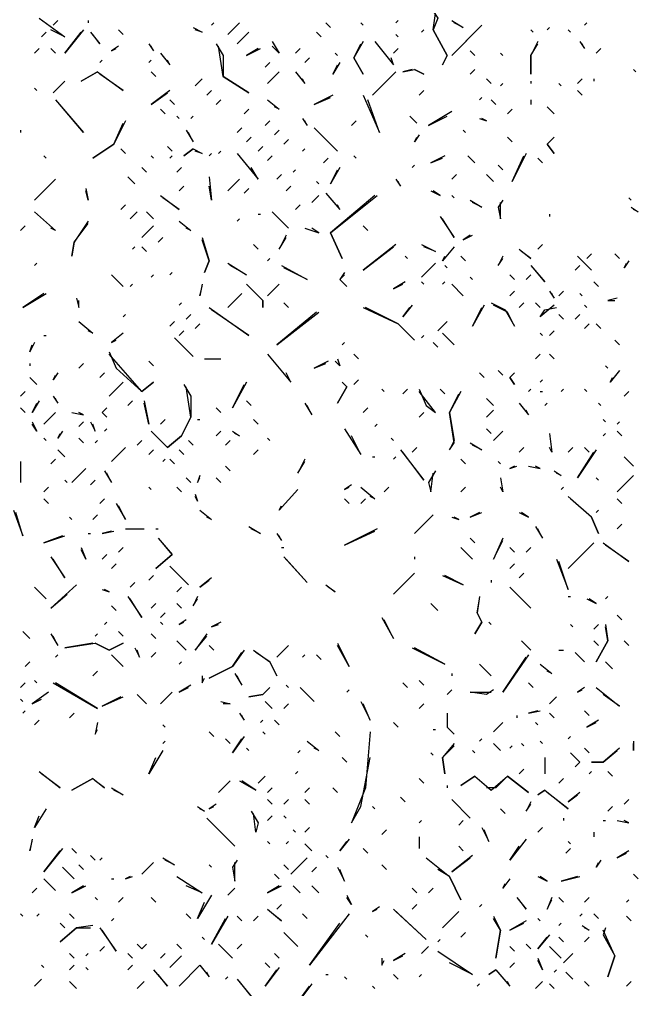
# Model space of a CAD drawing. Extents: x 1 to 2775, y -31 to 2075.
# Drawn here: x 1776.2 to 1820.2, y 582.8 to 652.1 of the extents above; entities that cross this region are included whole.
import ezdxf

# ---------------------------------------------------------------- set-up
doc = ezdxf.new("R2010")
doc.units = 0
doc.layers.add('LINEWORK', color=4, linetype='CONTINUOUS')

msp = doc.modelspace()

# ---------------------------------------------------------------- linework, layer by layer
at = {"layer": 'LINEWORK'}
for points in [[(1805.8333, 652.6667), (1806.1667, 652.1667), (1805.8333, 651.3333), (1806.8333, 649.5), (1806.5, 648.8333), (1806.8333, 649.5), (1805.8333, 651.3333), (1806, 652.5)], [(1777.6667, 652.1667), (1779.5, 650.8333), (1778.5, 651.3333)], [(1779, 652), (1778.6667, 651.6667)], [(1781.1667, 652), (1781.1667, 651.8333)], [(1790.1667, 651.8333), (1790, 651.6667)], [(1792, 651.8333), (1791.1667, 651)], [(1798.1667, 651.8333), (1798.5, 651.5)], [(1800.6667, 651.8333), (1800.8333, 651.6667)], [(1803.3333, 652), (1803.1667, 651.8333)], [(1807.1667, 652), (1808, 651.5), (1807.3333, 651.8333)], [(1816.8333, 651.8333), (1816.6667, 651.6667)], [(1778.1667, 651.1667), (1777.8333, 650.8333)], [(1780.8333, 651.3333), (1779.5, 649.6667), (1780.6667, 651.1667)], [(1781.3333, 651.1667), (1782, 650.3333), (1781.5, 651)], [(1783.3333, 651.3333), (1783.6667, 651)], [(1788.6667, 651.5), (1789.3333, 651.1667), (1788.8333, 651.3333)], [(1792.6667, 651.1667), (1791.8333, 650.3333)], [(1797.5, 651.1667), (1797.8333, 650.8333)], [(1805.1667, 651.3333), (1805, 651.1667)], [(1809.3333, 651.6667), (1807.1667, 649.5), (1809.1667, 651.5)], [(1812.8333, 651.3333), (1813, 651.1667)], [(1814.1667, 651.5), (1814, 651.3333)], [(1815.5, 651.3333), (1815.6667, 651.1667)], [(1794.3333, 650.5), (1794.8333, 649.6667), (1794.3333, 650.1667)], [(1800.8333, 650.5), (1800.1667, 649.3333), (1800.8333, 648.1667), (1800.1667, 649.3333), (1800.6667, 650.3333)], [(1801.6667, 650.5), (1803, 648.8333), (1802.8333, 649.3333)], [(1803.1667, 651), (1803.3333, 650.8333)], [(1813.3333, 650.5), (1812.8333, 649.5), (1812.8333, 648.1667), (1812.8333, 649.5), (1813.3333, 650.3333)], [(1816.3333, 650.5), (1816.6667, 650), (1816.5, 650.3333)], [(1777.6667, 650), (1777.3333, 649.6667)], [(1778.5, 650), (1778.8333, 649.6667)], [(1783.3333, 650.1667), (1782.8333, 649.8333), (1783.1667, 650)], [(1785.5, 650.3333), (1785.8333, 649.8333), (1785.6667, 650.1667)], [(1786.3333, 649.6667), (1787, 648.8333), (1786.8333, 649.1667)], [(1790.3333, 650.3333), (1790.8333, 649.5), (1790.8333, 648), (1792.6667, 646.8333), (1790.8333, 648), (1790.5, 650.1667)], [(1793.3333, 650), (1792.5, 649.5), (1793.5, 650)], [(1796.3333, 650), (1796, 649.6667)], [(1798.8333, 649.6667), (1799, 649.5)], [(1803.3333, 650), (1803, 649.6667)], [(1808.5, 649.8333), (1808.8333, 649.5)], [(1810.6667, 649.6667), (1810.8333, 649.5)], [(1817.8333, 650), (1817.5, 649.6667)], [(1782.1667, 649.1667), (1782, 649)], [(1785.6667, 649.1667), (1785.5, 649)], [(1794.1667, 649), (1793.8333, 648.6667)], [(1797, 649.3333), (1796.6667, 649)], [(1799.1667, 649), (1798.6667, 648.1667), (1799, 648.8333)], [(1781.8333, 648.3333), (1780.6667, 647.6667), (1781.8333, 648.3333), (1783.6667, 647), (1782, 648.1667)], [(1785.6667, 648.3333), (1786, 648)], [(1794.8333, 648.3333), (1794, 647.5)], [(1796, 648.3333), (1796.6667, 647.5), (1796.5, 647.8333)], [(1803.1667, 648.3333), (1801.5, 646.6667)], [(1804.3333, 648.5), (1803.6667, 648.3333), (1804.5, 648.5), (1805.1667, 648.1667), (1804.5, 648.5)], [(1808.8333, 648.5), (1808.5, 648.1667)], [(1820.1667, 648.5), (1820.3333, 648.3333)], [(1779.5, 647.6667), (1778.6667, 646.8333)], [(1789.3333, 647.8333), (1788.8333, 647.3333)], [(1809.6667, 647.8333), (1810, 647.5)], [(1812.8333, 647.6667), (1812.8333, 647.5)], [(1816.5, 647.8333), (1816.1667, 647.5)], [(1817.3333, 647.8333), (1817.3333, 647.6667)], [(1777.3333, 647.1667), (1777.5, 647)], [(1787, 647), (1785.6667, 646), (1786.8333, 646.8333)], [(1790, 647), (1789.6667, 646.6667)], [(1805.1667, 647), (1804.8333, 646.6667)], [(1810.8333, 647.5), (1810.6667, 647.3333)], [(1814.8333, 647.5), (1815, 647.3333)], [(1816.1667, 647), (1816.5, 646.6667)], [(1778.8333, 646.3333), (1780.8333, 644), (1779, 646.1667)], [(1787, 646.3333), (1787.3333, 646)], [(1790.6667, 646.3333), (1790.3333, 646)], [(1794, 646.3333), (1794.8333, 645.6667), (1794.5, 645.8333)], [(1798.6667, 646.6667), (1797.3333, 646), (1798.5, 646.5)], [(1800.8333, 646.6667), (1802, 644), (1801.1667, 646.3333)], [(1809.3333, 646.5), (1809.1667, 646.3333)], [(1810, 646.3333), (1810.3333, 646)], [(1812.8333, 646.3333), (1812.8333, 646)], [(1786.3333, 645.6667), (1786.6667, 645.3333)], [(1792.6667, 645.6667), (1792.3333, 645.3333)], [(1807.1667, 645.5), (1805.5, 644.5), (1806.8333, 645.1667)], [(1811.5, 645.6667), (1811.1667, 645.3333)], [(1814, 645.8333), (1814.5, 645.3333)], [(1783.8333, 644.8333), (1783, 643.1667), (1781.5, 642.1667), (1783, 643.1667), (1783.6667, 644.6667)], [(1787.5, 645.1667), (1787.6667, 645)], [(1788.6667, 645.1667), (1788.5, 645)], [(1794.1667, 644.8333), (1793.8333, 644.5)], [(1796.5, 645), (1796.8333, 644.5), (1796.6667, 644.8333)], [(1800.3333, 644.8333), (1800, 644.5)], [(1804.1667, 645.1667), (1804.6667, 644.6667)], [(1809.1667, 645), (1809.6667, 644.8333), (1809.3333, 645)], [(1776.3333, 644.1667), (1776.3333, 644)], [(1788.1667, 644.1667), (1788.6667, 643.3333), (1788.3333, 644)], [(1792.1667, 644.3333), (1791.8333, 644)], [(1794.8333, 644.1667), (1794.5, 643.8333)], [(1797.3333, 644.3333), (1799, 642.6667)], [(1808, 644.1667), (1808.1667, 644)], [(1792.8333, 643.6667), (1792.5, 643.3333)], [(1795.5, 643.5), (1795.1667, 643.1667)], [(1804.8333, 643.8333), (1804.5, 643.3333), (1804.6667, 643.6667)], [(1811.1667, 643.6667), (1811.5, 643.3333)], [(1814.5, 643.6667), (1814, 643.1667), (1814.5, 642.5), (1814, 643.1667)], [(1783.5, 642.8333), (1783.8333, 642.5)], [(1786.8333, 643), (1787.1667, 642.6667)], [(1788.6667, 642.8333), (1788, 642.3333), (1788.6667, 642.8333), (1789.3333, 642.5), (1788.8333, 642.6667)], [(1793.6667, 643), (1793.3333, 642.6667)], [(1796.6667, 642.8333), (1796.5, 642.6667)], [(1778, 642.3333), (1778.1667, 642.1667)], [(1785.6667, 642.3333), (1785.8333, 642.1667)], [(1787.1667, 642.3333), (1787, 642.1667)], [(1790, 642.5), (1789.8333, 642.3333)], [(1790.6667, 642.6667), (1790.5, 642.5)], [(1791.8333, 642.5), (1793.3333, 640.6667), (1792.8333, 641.5)], [(1794.3333, 642.3333), (1794, 642)], [(1798.3333, 642.1667), (1798, 641.8333)], [(1800.1667, 642.3333), (1800.3333, 642.1667)], [(1806.6667, 642.3333), (1805.6667, 641.8333), (1806.5, 642.1667)], [(1808.3333, 642.3333), (1808.8333, 641.8333)], [(1812.5, 642.5), (1811.5, 640.5), (1812.3333, 642.3333)], [(1813.3333, 642.1667), (1813.6667, 641.8333)], [(1785, 641.5), (1785.3333, 641.1667)], [(1787.8333, 641.5), (1787.5, 641.1667)], [(1799.1667, 641.5), (1798.5, 640.3333), (1799, 641.3333)], [(1804.5, 641.6667), (1804.3333, 641.5)], [(1810.5, 641.6667), (1810.8333, 641.3333)], [(1778.8333, 640.6667), (1777.3333, 639.1667)], [(1784, 640.8333), (1784.5, 640.3333)], [(1789.8333, 640.8333), (1790, 639.1667), (1789.8333, 640.1667)], [(1792, 640.6667), (1791.1667, 639.8333)], [(1795, 641), (1794.6667, 640.6667)], [(1796, 641.3333), (1795.8333, 641.1667)], [(1803.1667, 640.6667), (1803.5, 640.1667), (1803.3333, 640.5)], [(1807.5, 641), (1807.1667, 640.6667)], [(1809.6667, 641), (1810.1667, 640.5)], [(1781, 640), (1781.1667, 639.1667), (1781, 639.8333)], [(1788, 640.1667), (1787.6667, 639.8333)], [(1792.6667, 640), (1792.3333, 639.6667)], [(1795.6667, 640.1667), (1795.3333, 639.8333)], [(1797.5, 640.5), (1797.6667, 640.3333)], [(1786.3333, 639.5), (1787.6667, 638.5), (1786.5, 639.3333)], [(1797.6667, 639.5), (1797.1667, 639)], [(1798.1667, 639.6667), (1799.1667, 638.5), (1799, 638.8333)], [(1801.6667, 639.5), (1798.5, 636.8333), (1799.3333, 635), (1798.5, 636.8333), (1801.8333, 639.5)], [(1805.6667, 639.8333), (1806.3333, 639.5), (1805.8333, 639.8333)], [(1807.1667, 639.5), (1807.3333, 639.3333)], [(1819.8333, 639.3333), (1820, 639.1667)], [(1783.8333, 638.8333), (1783.5, 638.5)], [(1796.3333, 638.8333), (1796, 638.5)], [(1808.5, 639.1667), (1809.3333, 638.6667), (1808.6667, 639)], [(1810.8333, 639.1667), (1810.5, 638.6667), (1810.6667, 637.8333), (1810.6667, 639)], [(1820, 638.6667), (1820.5, 638.3333), (1820.1667, 638.5)], [(1777.3333, 638.3333), (1778.8333, 637), (1778.5, 637.1667)], [(1784.6667, 638.3333), (1784.1667, 637.8333)], [(1785.3333, 638.3333), (1785.8333, 637.8333)], [(1793.3333, 638.1667), (1793.5, 638.1667)], [(1794.3333, 638.3333), (1795.5, 637.1667)], [(1806.3333, 638), (1807.3333, 636.5), (1806.5, 637.8333)], [(1814.1667, 638.1667), (1814.1667, 638)], [(1776.6667, 637.3333), (1776.3333, 637)], [(1781.1667, 637.6667), (1780.1667, 636.1667), (1780, 635.1667), (1780.1667, 636.1667), (1781.1667, 637.5)], [(1785.8333, 637.3333), (1785, 636.5)], [(1787.6667, 637.6667), (1788.5, 637), (1788.1667, 637.1667)], [(1792, 637.8333), (1791.8333, 637.6667)], [(1800.8333, 637.3333), (1801.1667, 637)], [(1786.5, 636.5), (1786.1667, 636.1667)], [(1789.3333, 636.5), (1789.8333, 634.8333), (1789.5, 634), (1789.8333, 634.8333), (1789.3333, 636.3333)], [(1795.3333, 636.6667), (1794.8333, 635.6667), (1795.3333, 636.5)], [(1796.6667, 637.1667), (1797.6667, 636.8333), (1797.1667, 637.1667)], [(1808.5, 636.6667), (1808, 636.3333), (1808.6667, 636.6667)], [(1784.5, 635.8333), (1784.3333, 635.6667)], [(1785, 635.8333), (1785.3333, 635.5)], [(1793, 636), (1793.3333, 635.6667)], [(1803.1667, 636), (1800.8333, 634.1667), (1803, 635.8333)], [(1805, 636), (1806, 635.5), (1805.1667, 635.8333)], [(1807.3333, 635.8333), (1806.5, 634.8333), (1806.6667, 635.1667)], [(1813.6667, 636), (1813.3333, 635.6667)], [(1803.8333, 635.1667), (1804, 635)], [(1807.8333, 635.1667), (1808.1667, 634.8333)], [(1810.8333, 635.1667), (1810.5, 634.5), (1810.8333, 635)], [(1812, 635.6667), (1812.8333, 635), (1812.1667, 635.5)], [(1816.1667, 635.1667), (1817.1667, 634.1667)], [(1817.1667, 635.3333), (1816.8333, 635)], [(1818.8333, 635.3333), (1819.1667, 635)], [(1777.5, 634.6667), (1777.3333, 634.5)], [(1791.1667, 634.6667), (1792.5, 633.8333), (1791.3333, 634.5)], [(1794.1667, 635), (1794, 634.8333)], [(1795, 634.5), (1796.8333, 633.5), (1795.1667, 634.3333)], [(1806, 634.6667), (1805, 633.6667)], [(1806.6667, 634.5), (1806.8333, 634.3333)], [(1812.8333, 634.5), (1813.8333, 633.3333), (1813, 634.3333)], [(1816.3333, 634.5), (1816, 634.1667)], [(1819.8333, 634.8333), (1819.5, 634.3333), (1819.6667, 634.6667)], [(1782.8333, 633.8333), (1783.6667, 633)], [(1785.8333, 633.8333), (1785.6667, 633.6667)], [(1787.1667, 634), (1787, 633.8333)], [(1799.5, 634), (1799.1667, 633.5), (1799.6667, 633), (1799.1667, 633.5), (1799.5, 633.8333)], [(1811.3333, 633.8333), (1811.6667, 633.5)], [(1812.8333, 633.8333), (1812.5, 633.5)], [(1784.3333, 633.1667), (1784.1667, 633)], [(1789.3333, 633.1667), (1789.1667, 632.3333), (1789.3333, 633)], [(1792.5, 633.1667), (1793.6667, 632), (1793.6667, 631.5), (1793.6667, 632)], [(1794.8333, 633.1667), (1794, 632.3333)], [(1803.8333, 633.3333), (1803, 632.8333), (1803.6667, 633.1667)], [(1805, 633.3333), (1805.1667, 633.1667)], [(1806.6667, 633.3333), (1806.5, 633.1667)], [(1807.1667, 633.1667), (1808, 632.3333)], [(1808.5, 633.6667), (1808.6667, 633.5)], [(1817.3333, 633.3333), (1817.6667, 633)], [(1778, 632.5), (1776.5, 631.5), (1778.1667, 632.5)], [(1792.1667, 632.5), (1791.1667, 631.5)], [(1811.6667, 632.6667), (1811.3333, 632.3333)], [(1814.1667, 632.6667), (1814.5, 632.1667), (1814.3333, 632.5)], [(1815.1667, 632.6667), (1814.8333, 632.3333)], [(1816.3333, 632.5), (1816.5, 632.3333)], [(1780.3333, 632.1667), (1780.5, 631.5), (1780.5, 632)], [(1787.8333, 631.8333), (1787.6667, 631.6667)], [(1795.1667, 631.8333), (1795.5, 631.5)], [(1804.3333, 631.6667), (1803.6667, 630.8333), (1804.1667, 631.5)], [(1809.5, 631.6667), (1808.6667, 630.1667), (1809.3333, 631.5)], [(1810, 631.8333), (1811, 631.3333), (1811.6667, 630.1667), (1811.1667, 631.1667), (1810.1667, 631.6667)], [(1812.3333, 631.8333), (1812, 631.5)], [(1813.1667, 631.8333), (1813.5, 631.5)], [(1814.5, 631.6667), (1813.5, 630.8333), (1813.8333, 631.3333), (1814.6667, 631.5)], [(1816.6667, 631.6667), (1816.8333, 631.5)], [(1819, 632.1667), (1818.3333, 632), (1818.8333, 632)], [(1783.8333, 631), (1783.6667, 630.8333)], [(1788.5, 631), (1788.1667, 630.6667)], [(1789.8333, 631.5), (1792.6667, 629.5), (1790, 631.3333)], [(1797.5, 631.1667), (1794.6667, 628.8333), (1797.6667, 631.1667)], [(1800.8333, 631.5), (1803.3333, 630.3333), (1804.5, 629.1667), (1803.3333, 630.3333), (1801, 631.5)], [(1814.8333, 631), (1815.1667, 630.6667)], [(1816.3333, 631), (1816, 630.6667)], [(1780.5, 630.5), (1781.5, 629.6667), (1781.1667, 629.8333)], [(1787.3333, 630.5), (1787, 630.1667)], [(1789.1667, 630.3333), (1788.8333, 630)], [(1806.8333, 630.5), (1806.1667, 629.8333)], [(1817, 630.3333), (1816.6667, 630)], [(1817.5, 630.3333), (1817.8333, 630)], [(1783.6667, 629.6667), (1782.8333, 629), (1783.1667, 629.1667)], [(1788, 629.8333), (1787.6667, 629.5)], [(1806.5, 629.6667), (1807.3333, 628.8333)], [(1813.5, 629.6667), (1813.6667, 629.5)], [(1814.5, 629.8333), (1814.1667, 629.5)], [(1777.3333, 629), (1777, 628.3333), (1777.1667, 628.8333)], [(1778, 629.5), (1778.1667, 629.5)], [(1787.3333, 629.3333), (1788.6667, 628)], [(1799.5, 629), (1799.3333, 628.8333)], [(1805.1667, 629.5), (1805, 629.3333)], [(1805.8333, 629), (1806.1667, 628.6667)], [(1818.8333, 629.1667), (1819.1667, 628.8333)], [(1782.6667, 628.3333), (1783.1667, 627.1667), (1785, 625.5), (1785.8333, 626.1667), (1785, 625.5), (1782.6667, 628.1667)], [(1794, 628.1667), (1795.6667, 626.1667), (1795.3333, 626.8333)], [(1800.1667, 628.1667), (1800.5, 627.8333)], [(1813.5, 628.1667), (1813.1667, 627.8333)], [(1814.1667, 628.1667), (1814.5, 627.8333)], [(1777, 627.5), (1777, 627.3333)], [(1780.8333, 627.5), (1780.5, 627.1667)], [(1785.5, 627.6667), (1785.8333, 627.3333)], [(1789.5, 627.8333), (1790.6667, 627.8333)], [(1798.3333, 627.6667), (1797.3333, 627.1667), (1798.1667, 627.5)], [(1799, 627.8333), (1799.1667, 627.3333), (1798.8333, 627.6667)], [(1779, 626.8333), (1778.6667, 626.3333), (1778.8333, 626.6667)], [(1782.3333, 626.8333), (1782, 626.5)], [(1809.1667, 626.8333), (1809.5, 626.5)], [(1810.5, 627), (1810.8333, 626.6667)], [(1811.6667, 626.8333), (1811.3333, 626.5), (1811.6667, 626), (1811.3333, 626.5)], [(1818.1667, 627.3333), (1818.3333, 627.1667)], [(1819.1667, 627), (1818.5, 626.1667), (1818.6667, 626.5)], [(1777, 626.5), (1777.5, 626)], [(1783.6667, 626.1667), (1782.6667, 625.1667)], [(1792.5, 626.1667), (1791.5, 624.3333), (1792.3333, 626)], [(1799.3333, 626.1667), (1799.6667, 625.8333), (1799, 624.6667), (1799.6667, 625.8333)], [(1800.5, 626.3333), (1800.1667, 626)], [(1813.6667, 626.3333), (1813.5, 626.1667)], [(1776.6667, 625.5), (1776.3333, 625.1667)], [(1788, 626), (1788.5, 625.1667), (1788.5, 623.6667), (1787.8333, 622.3333), (1786.8333, 621.5), (1785.6667, 622.6667), (1786.8333, 621.5), (1787.8333, 622.3333), (1788.5, 623.6667), (1788.1667, 625.8333)], [(1802.1667, 625.6667), (1802.3333, 625.5)], [(1804, 625.6667), (1803.6667, 625.3333)], [(1804.8333, 625.6667), (1805.3333, 624.5), (1806, 624), (1804.8333, 625.5)], [(1806.3333, 625.6667), (1806.6667, 625.3333)], [(1807.8333, 625.5), (1807, 624), (1807.3333, 622), (1807, 621.3333), (1807.3333, 621.8333), (1807, 624), (1807.6667, 625.3333)], [(1812.8333, 625.6667), (1812.6667, 625.5)], [(1813.5, 625.5), (1813.6667, 625.5)], [(1815.1667, 625.6667), (1815, 625.5)], [(1816.6667, 625.6667), (1816.8333, 625.5)], [(1819.8333, 625.5), (1819.5, 625.1667)], [(1777.6667, 624.8333), (1777.1667, 624), (1777.5, 624.6667)], [(1778.6667, 625.1667), (1779, 624.6667), (1778.8333, 625)], [(1784.3333, 624.8333), (1784, 624.5)], [(1785.1667, 624.8333), (1785.5, 623.1667), (1785.1667, 624.6667)], [(1792.5, 624.8333), (1792.8333, 624.5)], [(1809.6667, 625), (1810.1667, 624.5)], [(1776.3333, 624.3333), (1776.6667, 624)], [(1782.5, 624.3333), (1782.1667, 624), (1782.5, 623.6667), (1782.1667, 624)], [(1790.3333, 624.3333), (1790.6667, 624)], [(1796.6667, 624.6667), (1797.1667, 623.8333), (1796.8333, 624.5)], [(1801.1667, 624.3333), (1800.8333, 624)], [(1810.1667, 624.1667), (1809.6667, 623.6667)], [(1812, 624.6667), (1812.6667, 623.8333), (1812.5, 624.1667)], [(1814, 624.6667), (1813.8333, 624.5)], [(1817.6667, 624.6667), (1817.8333, 624.5)], [(1777.1667, 623.3333), (1777.5, 622.6667), (1777.1667, 623.1667)], [(1778.8333, 624), (1778, 623.1667)], [(1780, 624), (1780.8333, 623.8333), (1780.5, 624)], [(1780.8333, 623.3333), (1780.5, 623)], [(1781.3333, 623.3333), (1781.6667, 622.6667), (1781.5, 623.1667)], [(1786.6667, 623.5), (1786.3333, 623.1667)], [(1789, 623.5), (1789.1667, 623.5)], [(1793, 623.5), (1793.3333, 623.1667)], [(1805.1667, 624), (1804.8333, 623.6667)], [(1818, 623.5), (1818.1667, 623.3333)], [(1819.1667, 623.3333), (1819, 623.1667)], [(1779.3333, 622.6667), (1779, 622.1667), (1779.1667, 622.5)], [(1782.5, 622.8333), (1782.3333, 622.6667)], [(1790.6667, 622.6667), (1790.3333, 622.3333)], [(1791.5, 622.6667), (1792, 622.3333), (1791.6667, 622.5)], [(1799.5, 622.8333), (1800.6667, 621), (1800, 622.3333)], [(1801.8333, 623.1667), (1801.6667, 623)], [(1809.6667, 622.8333), (1810, 622.5)], [(1810.8333, 622.6667), (1810.1667, 622)], [(1819, 622.6667), (1819.3333, 622.3333)], [(1778, 622.1667), (1778.1667, 622)], [(1780.5, 622.1667), (1780.8333, 621.8333)], [(1781.8333, 622), (1781.6667, 621.8333)], [(1785, 622), (1784.6667, 621.6667)], [(1788.3333, 622), (1788.6667, 621.6667)], [(1791.3333, 622), (1791, 621.6667)], [(1794, 622.1667), (1794.1667, 622)], [(1802.8333, 622.1667), (1803, 622)], [(1814.1667, 622.5), (1814.3333, 621.1667), (1814.1667, 621.5)], [(1818.1667, 622.5), (1818, 622.3333)], [(1779, 621.3333), (1779.5, 620.8333)], [(1783.8333, 621.5), (1782.8333, 620.5)], [(1785.8333, 621.3333), (1785.5, 621)], [(1787.6667, 621.3333), (1788, 621)], [(1793.3333, 621.3333), (1793, 621)], [(1803.5, 621.3333), (1805.1667, 619.1667), (1803.6667, 621.1667)], [(1804.6667, 621.5), (1804.3333, 621.1667)], [(1808.5, 621.8333), (1809.3333, 621.3333), (1808.6667, 621.6667)], [(1812.3333, 621.5), (1812, 621.1667)], [(1815.8333, 621.5), (1815.5, 621.1667)], [(1817.5, 621.3333), (1816.1667, 619.3333), (1817.3333, 621.1667)], [(1816.6667, 621.5), (1817, 621.1667)], [(1778.8333, 620.6667), (1778.5, 620.3333)], [(1786.6667, 620.6667), (1786.5, 620.5)], [(1787, 620.6667), (1787.3333, 620.3333)], [(1796.6667, 620.6667), (1796.1667, 619.6667), (1796.6667, 620.5)], [(1801.5, 620.8333), (1801.6667, 620.8333)], [(1803.1667, 620.8333), (1803, 620.6667)], [(1807.8333, 620.6667), (1808.1667, 620.3333)], [(1819.5, 620.8333), (1820.1667, 620.1667)], [(1776.3333, 620.5), (1776.3333, 619)], [(1781, 620), (1780, 619)], [(1791, 620.1667), (1791.3333, 619.8333)], [(1810.5, 620.5), (1810.6667, 620.3333)], [(1811.6667, 620.1667), (1811.3333, 620), (1811.8333, 620.1667)], [(1812.6667, 620.1667), (1813.5, 620), (1813.1667, 620.1667)], [(1779.5, 619.1667), (1779.6667, 619)], [(1781.6667, 619.1667), (1781.3333, 618.8333)], [(1782.3333, 619.8333), (1782.8333, 619), (1782.5, 619.6667)], [(1788.1667, 619.3333), (1788.5, 619)], [(1789.1667, 619.5), (1789, 619), (1789.1667, 619.3333)], [(1790.3333, 619.3333), (1790.6667, 619)], [(1806, 619.8333), (1805.5, 619), (1805.6667, 618.3333), (1805.8333, 619.6667)], [(1810.6667, 619.3333), (1810.8333, 618.3333), (1810.6667, 618.6667)], [(1814.5, 619.8333), (1815, 619.5), (1814.6667, 619.6667)], [(1817.5, 619.3333), (1817.6667, 619.1667)], [(1820.1667, 619.5), (1819, 618.3333)], [(1778.3333, 618.6667), (1778, 618.3333)], [(1785.5, 618.6667), (1785.6667, 618.5)], [(1787.5, 618.6667), (1787.8333, 618.3333)], [(1796.1667, 618.5), (1794.8333, 617), (1795, 617.3333)], [(1800, 618.8333), (1799.5, 618.5), (1799.8333, 618.6667)], [(1800.6667, 618.6667), (1801.6667, 617.8333), (1801.3333, 618)], [(1802.6667, 618.6667), (1802.3333, 618.3333)], [(1808.1667, 618.6667), (1807.8333, 618.3333)], [(1815.1667, 618.6667), (1815, 618.5)], [(1778, 617.8333), (1778.3333, 617.5)], [(1782.3333, 617.8333), (1782, 617.5)], [(1788.8333, 618.1667), (1789, 617.6667), (1788.8333, 618)], [(1799.5, 617.8333), (1799.8333, 617.5)], [(1801, 617.8333), (1800.6667, 617.5)], [(1815.5, 618), (1817.1667, 616.5), (1817.6667, 615.3333), (1817.1667, 616.5), (1815.6667, 617.8333)], [(1819, 617.8333), (1819.3333, 617.5)], [(1783.1667, 617.5), (1783.8333, 616.3333), (1783.3333, 617.3333)], [(1775.8333, 617), (1776.5, 615.1667), (1776, 616.8333)], [(1779.8333, 616.5), (1780, 616.3333)], [(1781.8333, 616.6667), (1781.5, 616.3333)], [(1789.1667, 617), (1790, 616.3333), (1789.6667, 616.5)], [(1805.8333, 616.6667), (1804.5, 615.3333)], [(1807.1667, 616.5), (1807.6667, 616.3333), (1807.3333, 616.5)], [(1809.1667, 616.8333), (1808.5, 616.5), (1809.3333, 616.8333)], [(1812, 616.8333), (1812.6667, 616.5), (1812.1667, 616.8333)], [(1817.6667, 617), (1817.5, 616.8333)], [(1792.6667, 615.8333), (1793.5, 615.3333), (1792.8333, 615.6667)], [(1813.1667, 615.8333), (1813.6667, 615), (1813.3333, 615.6667)], [(1819.3333, 616), (1819, 615.6667)], [(1779.3333, 615.1667), (1778, 614.6667), (1779.5, 615.1667)], [(1781.1667, 615.3333), (1781.3333, 615.3333)], [(1782.8333, 615.5), (1782.1667, 615.3333), (1783, 615.5)], [(1783.8333, 615.6667), (1785.1667, 615.6667)], [(1786, 615.6667), (1786.1667, 615.6667)], [(1786.1667, 615), (1787.1667, 613.8333), (1786, 612.8333), (1787.1667, 613.8333), (1786.3333, 614.8333)], [(1794.6667, 615.3333), (1795, 614.8333), (1794.8333, 615.1667)], [(1801.8333, 615.6667), (1799.5, 614.5), (1801.6667, 615.5)], [(1808.5, 615), (1808.8333, 614.6667)], [(1810.8333, 615), (1810.1667, 613.5), (1810.8333, 614.8333)], [(1780.6667, 614.3333), (1781, 613.5), (1780.6667, 614.1667)], [(1783.6667, 614.3333), (1783.3333, 614)], [(1795, 614.3333), (1795.1667, 614.3333)], [(1807.8333, 614.3333), (1808.6667, 613.5)], [(1811.3333, 614.3333), (1811.6667, 614)], [(1812.8333, 614.3333), (1812.5, 614)], [(1817.3333, 614.6667), (1815.5, 612.8333)], [(1818, 614.6667), (1819.8333, 613.3333), (1818.1667, 614.5)], [(1778.5, 613.6667), (1779.5, 612.1667), (1778.6667, 613.5)], [(1782.5, 613.8333), (1782.1667, 613.5)], [(1795.1667, 613.6667), (1796.8333, 611.8333), (1795.3333, 613.5)], [(1804.5, 613.6667), (1804.5, 613.5)], [(1783.1667, 613.1667), (1782.8333, 612.8333)], [(1787, 613), (1788.3333, 611.6667)], [(1811.6667, 613.1667), (1811.3333, 612.8333)], [(1814.6667, 613.5), (1815.5, 611.3333), (1814.8333, 613.3333)], [(1785.8333, 612.3333), (1785.5, 612)], [(1804.5, 612.5), (1803, 611)], [(1806.5, 612.3333), (1808, 611.6667), (1806.6667, 612.3333)], [(1812.3333, 612.5), (1812, 612.1667)], [(1780.3333, 611.6667), (1778.5, 610), (1779.6667, 611)], [(1784.5, 611.8333), (1784.1667, 611.5)], [(1790, 612.1667), (1789.1667, 611.5), (1789.8333, 612)], [(1798.1667, 611.6667), (1798.8333, 611.1667), (1798.3333, 611.5)], [(1810, 612), (1810, 611.8333)], [(1777.3333, 611.5), (1778.1667, 610.6667)], [(1782.1667, 611.3333), (1782.6667, 611.1667), (1782.3333, 611.3333)], [(1784, 610.8333), (1785, 609.3333), (1784.1667, 610.6667)], [(1787.8333, 611.5), (1787.5, 611.1667)], [(1789, 610.8333), (1788.6667, 610.1667), (1789, 610.6667)], [(1809.1667, 610.8333), (1809, 609.6667), (1809.3333, 609), (1808.8333, 608.1667), (1809.3333, 609), (1809, 609.6667), (1809.1667, 610.6667)], [(1811.3333, 611.5), (1812.8333, 610)], [(1815.5, 610.8333), (1815.6667, 610.8333)], [(1818.3333, 610.8333), (1818.1667, 610.6667)], [(1782.8333, 610.1667), (1783.1667, 609.8333)], [(1786, 610.3333), (1785.6667, 610)], [(1787.5, 610.3333), (1787.8333, 610)], [(1805.6667, 610.3333), (1806.1667, 609.8333)], [(1816.8333, 610.6667), (1817.5, 610.3333), (1817, 610.6667)], [(1786.6667, 609.6667), (1786.3333, 609.3333)], [(1819, 609.5), (1819.3333, 609.1667)], [(1782.5, 609), (1782.3333, 608.8333)], [(1786.3333, 609), (1786.5, 608.8333)], [(1788.1667, 609.1667), (1787.6667, 608.8333), (1788, 609)], [(1790.6667, 609), (1790, 608.6667), (1790.5, 608.8333)], [(1802.1667, 609.3333), (1803, 607.8333), (1802.3333, 609.1667)], [(1809.8333, 609), (1810, 608.8333)], [(1815.6667, 608.8333), (1815.8333, 608.6667)], [(1817.6667, 608.8333), (1817.3333, 608.5)], [(1818.1667, 608.8333), (1818.3333, 607.6667), (1817.5, 606.1667), (1818.3333, 607.6667), (1818.1667, 608.6667)], [(1776.5, 608.3333), (1777, 607.8333)], [(1778.5, 608.1667), (1779, 607.3333), (1778.6667, 608)], [(1781.8333, 608.1667), (1781.6667, 608)], [(1783.3333, 608.3333), (1783.6667, 608)], [(1785.6667, 608.1667), (1786, 607.8333)], [(1789.6667, 608.1667), (1788.8333, 607), (1789.6667, 608)], [(1781.5, 607.5), (1779.5, 607.1667), (1781.6667, 607.5), (1782.6667, 607), (1783.6667, 607.5), (1782.6667, 607), (1781.6667, 607.5)], [(1787.5, 607.6667), (1788.1667, 607)], [(1799, 607.5), (1799.8333, 605.8333), (1799, 607.3333)], [(1812.1667, 607.6667), (1812.8333, 607)], [(1817.3333, 607.6667), (1817.6667, 607.3333)], [(1819.5, 607.6667), (1819.8333, 607.3333)], [(1784.5, 607.1667), (1784.8333, 606.5), (1784.6667, 607)], [(1786, 606.8333), (1785.6667, 606.5)], [(1789.8333, 607.3333), (1790.1667, 607)], [(1792.3333, 607), (1791.5, 605.8333), (1789.8333, 605), (1791.5, 605.8333), (1792.1667, 606.8333)], [(1793, 607), (1794.1667, 606.1667), (1794.6667, 605.1667), (1794.1667, 606.1667), (1793.1667, 606.8333)], [(1795.5, 607.3333), (1794.6667, 606.5)], [(1804.3333, 607.1667), (1806.6667, 606), (1804.5, 607.1667)], [(1814.8333, 607), (1815.1667, 607)], [(1816, 606.8333), (1816.6667, 606.1667)], [(1777, 606.1667), (1776.6667, 605.8333)], [(1779, 606.6667), (1778.8333, 606.5)], [(1782.8333, 606.6667), (1783.6667, 605.8333)], [(1787.8333, 606.1667), (1787.6667, 606)], [(1796.6667, 606.6667), (1796.5, 606.5)], [(1797.5, 606.6667), (1797.8333, 606.3333)], [(1809.1667, 606), (1810, 605.1667)], [(1812.6667, 606.6667), (1810.8333, 604), (1812.5, 606.5)], [(1813.5, 606), (1814.3333, 605.3333), (1814, 605.5)], [(1818.1667, 606.1667), (1818.6667, 605.6667)], [(1781.8333, 605.5), (1781.5, 605.1667)], [(1791.6667, 605.3333), (1792.1667, 604.5), (1791.8333, 605.1667)], [(1807.1667, 605.3333), (1807.1667, 605.1667)], [(1776.6667, 604.6667), (1776.3333, 604.3333)], [(1777.3333, 604.8333), (1777.5, 604.6667)], [(1778.6667, 604.6667), (1781.8333, 602.8333), (1778.8333, 604.6667)], [(1789.3333, 605.1667), (1789.3333, 604.6667), (1789.5, 605)], [(1803.6667, 604.6667), (1804, 604.3333)], [(1804.8333, 604.8333), (1805.1667, 604.5)], [(1812.6667, 604.6667), (1813, 604.3333)], [(1778.3333, 604), (1777.1667, 603.1667), (1777.8333, 603.5)], [(1787.1667, 604), (1786.3333, 603.1667)], [(1788.5, 604.5), (1787.6667, 604), (1788.3333, 604.3333)], [(1794.1667, 604.3333), (1793.6667, 603.8333), (1792.6667, 603.6667), (1793.6667, 603.8333)], [(1795.3333, 604.5), (1795.5, 604.3333)], [(1796.3333, 604.3333), (1797.3333, 603.3333)], [(1799.8333, 604.1667), (1799.6667, 604)], [(1807.1667, 604.1667), (1806.8333, 603.8333)], [(1810.1667, 604.1667), (1809.6667, 603.8333), (1808.5, 604), (1810, 604)], [(1816.6667, 604.3333), (1816.1667, 604), (1816.5, 604.1667)], [(1817.5, 604.3333), (1819.1667, 603), (1818, 603.8333)], [(1776.3333, 603.5), (1776.5, 603.3333)], [(1783.5, 603.6667), (1782.1667, 603), (1783.6667, 603.6667)], [(1784.6667, 603.8333), (1785.3333, 603.1667)], [(1790.6667, 603.3333), (1791.3333, 603.1667), (1790.8333, 603.1667)], [(1793.8333, 603.3333), (1794.3333, 602.8333)], [(1800.6667, 603.3333), (1801.3333, 602), (1800.8333, 603.1667)], [(1814.6667, 603.6667), (1814.1667, 603.1667)], [(1776.6667, 602.6667), (1776.5, 602.5)], [(1795.5, 603.1667), (1795.1667, 602.8333)], [(1805.1667, 603.1667), (1804.8333, 602.8333)], [(1813.3333, 602.6667), (1812.6667, 602.5), (1813.5, 602.6667)], [(1816.6667, 602.6667), (1817, 602.3333)], [(1777.6667, 602), (1777.3333, 601.6667)], [(1780.1667, 602.5), (1779.8333, 602.1667)], [(1781.8333, 601.8333), (1781.6667, 601), (1781.8333, 601.3333)], [(1792, 602.5), (1792.3333, 602), (1792.1667, 602.3333)], [(1793.6667, 602), (1793.5, 601.8333)], [(1794.5, 602), (1794.8333, 601.6667)], [(1803, 601.8333), (1803.3333, 601.5)], [(1806.8333, 602.5), (1806.8333, 601.5), (1807.3333, 601), (1806.8333, 601.5)], [(1810.8333, 601.8333), (1810.1667, 601.1667)], [(1811.8333, 602.3333), (1811.8333, 602.1667)], [(1813.1667, 601.8333), (1813.3333, 601.6667)], [(1814.1667, 602.5), (1814.5, 602.1667)], [(1817.6667, 602), (1816.8333, 601.5), (1817.5, 601.8333)], [(1786.5, 601.6667), (1786.6667, 601.5)], [(1789.8333, 601.1667), (1790.1667, 600.8333)], [(1793.6667, 601.1667), (1793.8333, 601)], [(1798.8333, 601.1667), (1799.1667, 600.8333)], [(1801.3333, 601.1667), (1801, 597.1667), (1800, 594.6667), (1800.6667, 595.8333), (1801.3333, 599.3333)], [(1805.8333, 601.3333), (1806, 601.3333)], [(1786.6667, 600.5), (1786.5, 600.3333)], [(1791, 600.6667), (1791.3333, 600.3333)], [(1792.3333, 600.8333), (1791.5, 599.6667), (1792.1667, 600.6667)], [(1796.8333, 600.5), (1797.6667, 599.8333), (1797.3333, 600)], [(1809.3333, 600.6667), (1809.1667, 600.5)], [(1813.5, 600.5), (1813.6667, 600.3333)], [(1815.6667, 600.8333), (1815.5, 600.6667)], [(1820.1667, 600.5), (1820.1667, 599.8333), (1820.1667, 600.3333)], [(1786.5, 599.8333), (1785.5, 598.1667), (1786, 599.3333)], [(1792.5, 600), (1792.6667, 599.8333)], [(1796.3333, 599.8333), (1796.1667, 599.6667)], [(1807.3333, 600.3333), (1806.5, 599.3333), (1806.6667, 598.1667), (1806.5, 599.3333), (1807.3333, 600.1667)], [(1808.6667, 599.8333), (1808.8333, 599.6667)], [(1810.1667, 600.3333), (1810.6667, 599.8333)], [(1811.5, 600.1667), (1811.3333, 600)], [(1812.1667, 600.3333), (1812.3333, 600.1667)], [(1816.6667, 600), (1817, 599.6667)], [(1819.1667, 600), (1818, 599), (1817.1667, 599), (1818, 599), (1819, 599.8333)], [(1799.3333, 599.3333), (1799.6667, 599)], [(1805.6667, 599.6667), (1805.8333, 599.5)], [(1813.8333, 599.3333), (1813.8333, 598.1667)], [(1815.6667, 599.6667), (1816.3333, 599), (1816, 598.6667), (1816.3333, 599)], [(1812.3333, 598.5), (1812, 598.1667)], [(1777.6667, 598.3333), (1779.1667, 597.1667), (1777.8333, 598.1667)], [(1781.5, 597.8333), (1780, 597), (1781.5, 597.8333), (1782.3333, 597.1667), (1781.6667, 597.6667)], [(1791.3333, 597.6667), (1790.5, 596.8333)], [(1792, 597.6667), (1793.1667, 597), (1792.1667, 597.6667)], [(1793.8333, 598), (1793.3333, 597.5)], [(1796.1667, 598.3333), (1796, 598.1667)], [(1804.8333, 597.8333), (1805.1667, 597.5)], [(1808.8333, 598), (1807.8333, 597.3333), (1808.8333, 598), (1810, 597), (1811.1667, 598), (1812.6667, 596.8333), (1811.1667, 598), (1810.3333, 597.1667), (1809.6667, 597.1667)], [(1815.1667, 597.8333), (1814.8333, 597.5)], [(1817.1667, 598.3333), (1817, 598.1667)], [(1818.3333, 598.3333), (1818.6667, 598)], [(1782.8333, 597.1667), (1783.6667, 596.6667), (1783, 597)], [(1794.3333, 597.1667), (1794, 596.8333)], [(1797, 597.1667), (1796.6667, 596.8333)], [(1798.6667, 597.1667), (1799, 596.8333)], [(1806.8333, 597.3333), (1806.8333, 597.1667)], [(1813.8333, 597), (1813.3333, 596.6667), (1813.8333, 597), (1815.5, 595.6667), (1814, 596.8333)], [(1794, 596.3333), (1794.3333, 596)], [(1795.5, 596.3333), (1795.1667, 596)], [(1796.6667, 596.3333), (1797, 596)], [(1803.5, 596.5), (1803.8333, 596.1667)], [(1807.1667, 596.3333), (1808.5, 595)], [(1816.3333, 596.8333), (1815.5, 596.1667), (1816.1667, 596.6667)], [(1819.8333, 596.3333), (1819.5, 596)], [(1778.1667, 595.6667), (1777.3333, 594.3333), (1777.6667, 595.1667)], [(1789, 595.8333), (1789.5, 595.5), (1789.1667, 595.6667)], [(1790.3333, 596), (1789.8333, 595.6667), (1790.1667, 595.8333)], [(1801.5, 595.8333), (1801.6667, 595.6667)], [(1810.6667, 595.6667), (1811, 595.3333)], [(1812.8333, 596.1667), (1812.5, 595.5), (1812.8333, 596)], [(1818.6667, 595.8333), (1818.3333, 595.5)], [(1789.6667, 595), (1791.6667, 593)], [(1792.8333, 595.5), (1793.3333, 594.6667), (1793.1667, 594), (1793, 595.3333)], [(1794.3333, 595.1667), (1794, 594.8333)], [(1795.1667, 595.1667), (1795.3333, 595)], [(1815.1667, 595), (1815.1667, 594.8333)], [(1797, 594.3333), (1796.6667, 594)], [(1805, 594.8333), (1804.8333, 594.6667)], [(1808, 594.8333), (1807.6667, 594.5)], [(1809.3333, 594.3333), (1809.8333, 593.3333), (1809.5, 594.1667)], [(1813.6667, 594.3333), (1813.3333, 594)], [(1818, 594.8333), (1818.1667, 594.8333)], [(1819, 594.8333), (1819.8333, 594.6667), (1819.5, 594.8333)], [(1777.1667, 593.5), (1777, 592.6667), (1777.1667, 593.3333)], [(1795.8333, 594.1667), (1796, 594)], [(1799.8333, 593.5), (1799.1667, 592.6667), (1799.6667, 593.3333)], [(1802.5, 594.1667), (1802.1667, 593.8333)], [(1804.8333, 593.6667), (1804.8333, 592.8333)], [(1812.5, 593.5), (1811.3333, 592), (1812, 593)], [(1817.3333, 594), (1817.3333, 593.6667)], [(1779.3333, 592.8333), (1778, 591.1667), (1779.1667, 592.6667)], [(1780, 592.8333), (1780.3333, 592.5)], [(1794, 593.3333), (1794.1667, 593.1667)], [(1795.5, 593.3333), (1795.3333, 593.1667)], [(1796.6667, 593.1667), (1797.1667, 592.6667)], [(1800.8333, 592.8333), (1801.1667, 592.5)], [(1807.6667, 593), (1808, 592.6667)], [(1815.6667, 592.8333), (1815.3333, 592.5)], [(1815.5, 593.3333), (1815.6667, 593.1667)], [(1781.3333, 592.3333), (1781.6667, 592)], [(1782.1667, 592.1667), (1782, 592)], [(1786.5, 592.1667), (1787.3333, 591.6667), (1786.6667, 592)], [(1796.8333, 592.1667), (1795.6667, 591)], [(1798.1667, 592.3333), (1798.3333, 592.1667)], [(1805.3333, 592.1667), (1807, 590.8333), (1807.8333, 589.1667), (1807, 590.8333), (1806.1667, 591.3333)], [(1808.6667, 592.3333), (1807.1667, 591.1667), (1808.5, 592.1667)], [(1819.8333, 592.6667), (1819, 592.1667), (1819.6667, 592.5)], [(1779.3333, 591.5), (1780.1667, 590.6667)], [(1780.5, 591.6667), (1780.8333, 591.3333)], [(1785.8333, 591.8333), (1785, 591)], [(1789.8333, 591.6667), (1790, 591.5)], [(1791.8333, 592), (1791.5, 591.5), (1791.6667, 590.5), (1791.6667, 591.8333)], [(1795.1667, 591.6667), (1795.5, 591.3333)], [(1797.5, 591.5), (1797.1667, 591.1667)], [(1799, 591.5), (1799.5, 590.5), (1799.1667, 591.3333)], [(1802.1667, 591.6667), (1802.5, 591.3333)], [(1817.8333, 592), (1817.5, 591.5), (1817.6667, 591.8333)], [(1784.1667, 590.8333), (1783.8333, 590.6667), (1784.3333, 590.8333)], [(1787.5, 590.8333), (1789.3333, 589.6667), (1788.1667, 590.1667)], [(1794.5, 591), (1794.8333, 590.6667)], [(1813.3333, 590.8333), (1814, 590.5), (1813.5, 590.8333)], [(1816.1667, 590.8333), (1815, 590.5), (1816.3333, 590.8333)], [(1820.1667, 591), (1820.5, 590.6667)], [(1778, 590.6667), (1778.8333, 589.8333)], [(1780.8333, 590.1667), (1780, 589.6667), (1781, 590.1667)], [(1782.8333, 590.6667), (1783, 590.6667)], [(1794.8333, 590.1667), (1794, 589.6667), (1795, 590.1667)], [(1795.8333, 590.1667), (1796.3333, 589.6667)], [(1797.1667, 590.1667), (1797.6667, 589.6667)], [(1811.3333, 590.6667), (1810.8333, 590), (1811, 590.3333)], [(1777.5, 590), (1777.1667, 589.6667)], [(1790, 589.5), (1789, 587.8333), (1789.5, 589)], [(1791.6667, 590), (1791.1667, 589.5)], [(1799.6667, 589.5), (1800, 588.8333), (1799.6667, 589.3333)], [(1804.3333, 590), (1804.6667, 589.6667)], [(1805.8333, 590), (1805.5, 589.6667)], [(1781.6667, 589.3333), (1781.8333, 589.1667)], [(1783.6667, 589.3333), (1783.3333, 589)], [(1785.6667, 589.3333), (1786, 589)], [(1795, 588.8333), (1794.6667, 588.5)], [(1802, 588.6667), (1801.5, 588.3333), (1801.8333, 588.5)], [(1804.6667, 588.8333), (1804.3333, 588.5)], [(1809.3333, 588.8333), (1809.1667, 588.6667)], [(1811.8333, 589.3333), (1812.5, 588.5), (1812, 589.1667)], [(1814.3333, 589.3333), (1814, 588.5), (1814.3333, 589.1667)], [(1814.8333, 589.3333), (1815.1667, 589)], [(1817, 589.3333), (1816.6667, 589)], [(1819.8333, 589.1667), (1819.6667, 589)], [(1776.3333, 588.1667), (1776.5, 588)], [(1777.6667, 588.1667), (1777.5, 588)], [(1779.8333, 588.1667), (1780.1667, 587.8333)], [(1788.1667, 588.1667), (1788.5, 587.8333)], [(1791.1667, 588), (1790, 586), (1791, 587.8333)], [(1791.8333, 588), (1792.1667, 587.6667)], [(1793.3333, 588), (1793, 587.6667)], [(1794, 588.5), (1795, 587.6667), (1794.1667, 588.3333)], [(1796.5, 588.1667), (1796.8333, 587.8333)], [(1799.8333, 588.1667), (1797, 584.5), (1799.1667, 587.5)], [(1803, 588.5), (1805.3333, 586.3333), (1803.1667, 588.3333)], [(1807.6667, 588.3333), (1806.5, 587.1667)], [(1810.1667, 588), (1810.6667, 587), (1810.3333, 585), (1810.6667, 587), (1810.1667, 587.8333)], [(1816.5, 588.1667), (1816.3333, 588)], [(1817.3333, 588.1667), (1817.6667, 587.8333)], [(1819.6667, 588), (1820, 587.6667)], [(1779.1667, 587.5), (1779.5, 587.1667)], [(1781.5, 587.3333), (1780.3333, 587.1667), (1779.1667, 586.1667), (1780.3333, 587.1667), (1781.3333, 587.1667)], [(1783, 587.8333), (1782.8333, 587.6667)], [(1812.5, 587.6667), (1811.3333, 587), (1812.3333, 587.5)], [(1813.3333, 587.8333), (1813.5, 587.6667)], [(1815, 587.5), (1814.8333, 587.3333)], [(1816.5, 587.3333), (1817, 587), (1816.6667, 587.1667)], [(1782, 587.1667), (1783.1667, 585.5), (1782.1667, 587)], [(1795.1667, 586.8333), (1796.1667, 585.8333)], [(1801, 586.6667), (1801.1667, 586.5)], [(1808.1667, 586.8333), (1807.8333, 586.5)], [(1814.1667, 586.6667), (1813.3333, 585.6667), (1814, 586.5)], [(1818.1667, 587.1667), (1818, 586.6667), (1818.8333, 585.1667), (1818.3333, 583.6667), (1818.8333, 585.1667), (1818, 587)], [(1784.6667, 586), (1785, 585.6667), (1785.3333, 586), (1785, 585.6667)], [(1787.5, 586), (1787.8333, 585.6667)], [(1789.3333, 586.5), (1789.5, 586.3333)], [(1790.5, 586), (1791.5, 585), (1790.6667, 585.8333)], [(1792.1667, 586), (1791.8333, 585.6667)], [(1806.3333, 586.3333), (1806.1667, 586.1667)], [(1812.5, 586), (1812.8333, 585.6667)], [(1814.8333, 586.5), (1815.1667, 586.1667)], [(1817, 586.5), (1816.6667, 586.1667)], [(1779.8333, 585.3333), (1780.1667, 585)], [(1781.1667, 585.3333), (1781, 585.1667)], [(1782.3333, 585.8333), (1782, 585.5)], [(1784, 585.3333), (1784.3333, 585)], [(1786.6667, 585.3333), (1786.3333, 585)], [(1794.5, 585.3333), (1794.8333, 585)], [(1803.8333, 585.3333), (1803, 584.8333), (1803.6667, 585.1667)], [(1805.5, 585.8333), (1805, 585.3333)], [(1806.1667, 585.5), (1808.6667, 583.8333), (1807, 584.6667)], [(1811.3333, 585.8333), (1811.6667, 585.5)], [(1814.1667, 585.8333), (1815, 585)], [(1815.8333, 585.3333), (1815.1667, 584.6667)], [(1777.8333, 584.5), (1778, 584.3333)], [(1780.1667, 584.5), (1779.8333, 584.1667)], [(1784.3333, 584.5), (1784, 584.1667)], [(1787.8333, 585.1667), (1787, 584.3333)], [(1789.1667, 584.5), (1787.6667, 583), (1789.1667, 584.5), (1789.8333, 583.6667), (1789.6667, 584)], [(1793.8333, 584.6667), (1794.1667, 584.3333)], [(1802.1667, 585), (1802.1667, 584.5), (1802.3333, 584.8333)], [(1811.6667, 584.6667), (1811.3333, 584.3333)], [(1813.3333, 585), (1813.6667, 584.1667), (1813.3333, 584.8333)], [(1781, 584.3333), (1781.1667, 584.1667)], [(1785.8333, 584.1667), (1786.8333, 583), (1786.1667, 583.8333)], [(1794.8333, 584.3333), (1793.8333, 583), (1794.6667, 584.1667)], [(1798.1667, 583.8333), (1798.3333, 583.8333)], [(1803, 583.8333), (1803.3333, 583.5)], [(1805, 583.8333), (1804.8333, 583.6667)], [(1810.3333, 584.1667), (1809.8333, 583.8333), (1810.3333, 584.1667), (1811.3333, 583), (1811.1667, 583.3333)], [(1814.6667, 584.1667), (1814.5, 584)], [(1815.3333, 584), (1815.8333, 583.5)], [(1777.8333, 583.5), (1777.3333, 583)], [(1779.8333, 583.3333), (1780.3333, 582.8333)], [(1785.1667, 583.3333), (1784.6667, 582.8333)], [(1791.1667, 583.6667), (1791, 583.5)], [(1791.8333, 583.5), (1793.3333, 581.6667), (1792, 583.3333)], [(1797.1667, 583.1667), (1795.6667, 581.1667), (1797, 583)], [(1799.5, 583.6667), (1799.6667, 583.5)], [(1809.1667, 583.1667), (1809, 583)], [(1813.6667, 583.3333), (1813.1667, 582.8333)], [(1814.1667, 583.1667), (1814.5, 582.8333)], [(1816.6667, 583.3333), (1817, 583)], [(1820, 583.3333), (1819.6667, 583)], [(1801.5, 583), (1801.6667, 582.8333)]]:
    msp.add_lwpolyline(points, dxfattribs=at)

doc.saveas('drawing.dxf')
